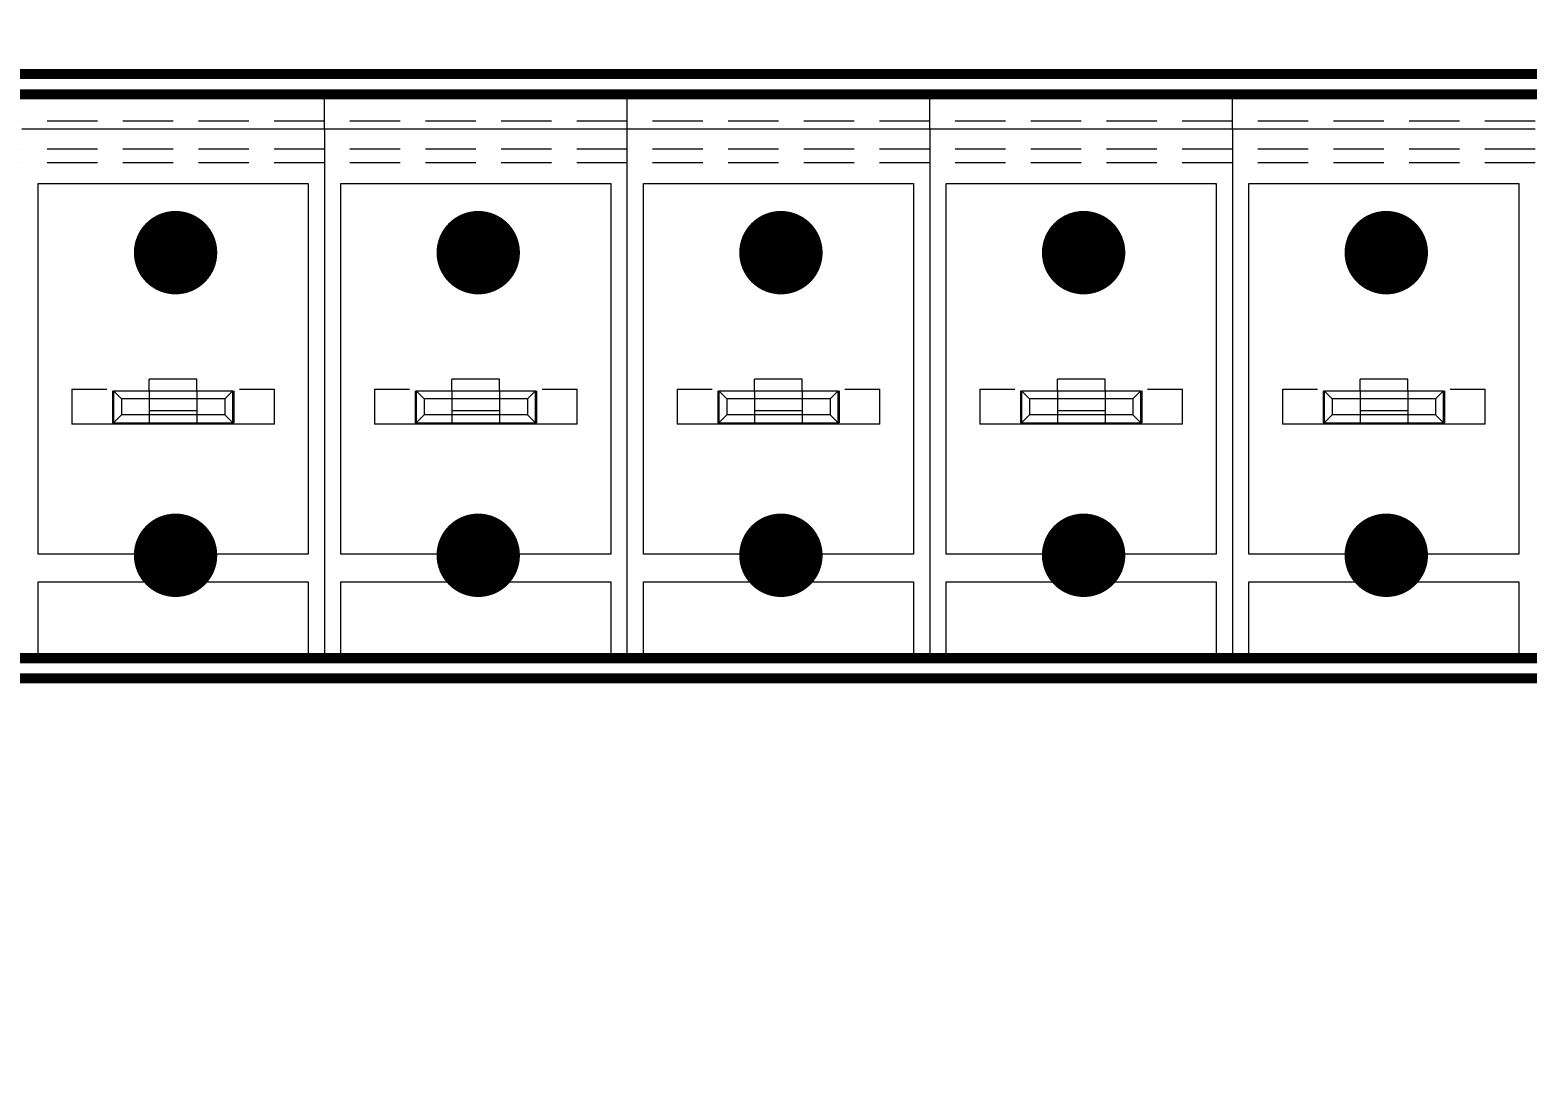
# Model space of a CAD drawing. Header units: millimetres. Extents: x 5 to 1395, y 5 to 415.
# Drawn here: x 1016.79 to 1054.48, y 256.67 to 283.19 of the extents above; entities that cross this region are included whole.
import ezdxf

# ---------------------------------------------------------------- set-up
doc = ezdxf.new("R2010")
doc.units = ezdxf.units.MM
doc.header["$PDSIZE"] = -1
doc.linetypes.add('HIDDEN', pattern=[1.905, 1.27, -0.635])
for name, color, linetype in [('DRIL_PLTE_THRU_01', 16, 'Continuous'), ('DRIL_PLTE_THRU_02', 146, 'Continuous'), ('DRIL_PLTE_THRU_03', 56, 'Continuous'), ('DRIL_PLTE_THRU_04', 216, 'Continuous'), ('DRIL_PLTE_THRU_05', 34, 'Continuous'), ('DRIL_PLTE_THRU_06', 96, 'Continuous'), ('DRIL_PLTE_THRU_07', 171, 'Continuous'), ('DRIL_PLTE_THRU_08', 176, 'Continuous'), ('DRIL_SYMBOL', 2, 'Continuous'), ('PADS_BOT', 5, 'Continuous'), ('PADS_INNER', 1, 'Continuous'), ('PADS_TOP', 1, 'Continuous'), ('PART_TOP_2DLINE_26', 5, 'Continuous'), ('PART_TOP_2DLINE_27', 5, 'Continuous')]:
    doc.layers.add(name, color=color, linetype=linetype)
doc.dimstyles.new('ISO-25', dxfattribs={"dimtxt": 2.5, "dimasz": 2.5, "dimexe": 1.25, "dimexo": 0.625, "dimtad": 1, "dimtxsty": 'Standard', "dimcen": 2.5, "dimadec": 0, "dimazin": 0, "dimtfac": 1, "dimtmove": 0, "dimatfit": 3, "dimfxl": 0, "dimarcsym": 0})

# ---------------------------------------------------------------- blocks, each defined once
blk = doc.blocks.new('PART_BODY_TOP_13')
at = {"layer": 'PART_TOP_2DLINE_26', "const_width": 0.254}
blk.add_lwpolyline([(53.6702, -8.4836), (-54.0258, -8.4836), (-54.0258, 6.731), (53.6702, 6.731)], close=True, dxfattribs=at)
at = {"layer": 'PART_TOP_2DLINE_27', "const_width": 0.254}
blk.add_lwpolyline([(53.1622, -7.9756), (-53.5178, -7.9756), (-53.5178, 6.223), (53.1622, 6.223)], close=True, dxfattribs=at)
blk = doc.blocks.new('DRIL_SYMBOL_1$6')
at = {"layer": 'DRIL_SYMBOL', "const_width": 0.0508}
for points in [[(-0.254, 0), (0.254, 0)], [(0, -0.254), (0, 0.254)]]:
    blk.add_lwpolyline(points, dxfattribs=at)
blk = doc.blocks.new('DRIL_HOLE_1$6')
at = {"const_width": 0.8}
blk.add_lwpolyline([(-0.4, 0, 1), (0.4, 0, 1)], format="xyb", close=True, dxfattribs=at)
blk.add_blockref('DRIL_SYMBOL_1$6', (0, 0))
blk = doc.blocks.new('PAD_16')
at = {"const_width": 1.05}
blk.add_lwpolyline([(0, -0.525, 1), (0, 0.525, 1)], format="xyb", close=True, dxfattribs=at)
blk = doc.blocks.new('STK_TOP_89')
at = {"layer": 'DRIL_PLTE_THRU_01'}
blk.add_blockref('DRIL_HOLE_1$6', (0, 0), dxfattribs=at)
at = {"layer": 'DRIL_PLTE_THRU_02'}
blk.add_blockref('DRIL_HOLE_1$6', (0, 0), dxfattribs=at)
at = {"layer": 'DRIL_PLTE_THRU_03'}
blk.add_blockref('DRIL_HOLE_1$6', (0, 0), dxfattribs=at)
at = {"layer": 'DRIL_PLTE_THRU_04'}
blk.add_blockref('DRIL_HOLE_1$6', (0, 0), dxfattribs=at)
at = {"layer": 'DRIL_PLTE_THRU_05'}
blk.add_blockref('DRIL_HOLE_1$6', (0, 0), dxfattribs=at)
at = {"layer": 'DRIL_PLTE_THRU_06'}
blk.add_blockref('DRIL_HOLE_1$6', (0, 0), dxfattribs=at)
at = {"layer": 'DRIL_PLTE_THRU_07'}
blk.add_blockref('DRIL_HOLE_1$6', (0, 0), dxfattribs=at)
at = {"layer": 'DRIL_PLTE_THRU_08'}
blk.add_blockref('DRIL_HOLE_1$6', (0, 0), dxfattribs=at)
at = {"layer": 'PADS_BOT'}
blk.add_blockref('PAD_16', (0, 0), dxfattribs=at)
at = {"layer": 'PADS_INNER'}
blk.add_blockref('PAD_16', (0, 0), dxfattribs=at)
at = {"layer": 'PADS_TOP'}
blk.add_blockref('PAD_16', (0, 0), dxfattribs=at)
blk = doc.blocks.new('SYM_TOP_15')
for name, p in [('PART_BODY_TOP_13', (0, 0)), ('STK_TOP_89', (-34.4678, 3.6322)), ('STK_TOP_89', (-26.8478, 3.6322)), ('STK_TOP_89', (-19.2278, 3.6322)), ('STK_TOP_89', (-11.6078, 3.6322)), ('STK_TOP_89', (-3.9878, 3.6322)), ('STK_TOP_89', (-34.4678, -3.9878)), ('STK_TOP_89', (-26.8478, -3.9878)), ('STK_TOP_89', (-19.2278, -3.9878)), ('STK_TOP_89', (-11.6078, -3.9878)), ('STK_TOP_89', (-3.9878, -3.9878))]:
    blk.add_blockref(name, p)
blk = doc.blocks.new('PART_TOP_100')
blk.add_blockref('SYM_TOP_15', (0, 0))
blk = doc.blocks.new('q')
at = {"rotation": 180}
blk.add_blockref('PART_TOP_100', (1016.468, 273.592), dxfattribs=at)
blk = doc.blocks.new('*D231')
at = {"color": 0, "lineweight": -2}
for p, q in [((969.595, 286.609), (969.595, 323.77)), ((1257.145, 181.679), (1257.145, 323.77)), ((1253.843, 322.77), (972.897, 322.77))]:
    blk.add_line(p, q, dxfattribs=at)
at = {"color": 0}
for points in [[(972.897, 323.321), (972.897, 322.22), (969.595, 322.77)], [(1253.843, 323.321), (1253.843, 322.22), (1257.145, 322.77)]]:
    blk.add_solid(points, dxfattribs=at)
at = {"layer": 'Defpoints', "color": 0}
for p in [(969.595, 322.77), (969.595, 285.609), (1257.145, 180.679)]:
    blk.add_point(p, dxfattribs=at)
at = {"color": 0, "insert": (1113.37, 326.336), "char_height": 3.5, "attachment_point": 5}
blk.add_mtext('287,550', dxfattribs=at)

msp = doc.modelspace()

# ---------------------------------------------------------------- linework, layer by layer
at = {"color": 7, "linetype": 'Continuous', "lineweight": 15}
for p, q in [((1016.5848, 281.5888), (1024.2048, 281.5888)), ((1024.2048, 281.5888), (1031.8248, 281.5888)), ((1024.2048, 280.6888), (1024.2048, 281.5888)), ((1031.8248, 280.6888), (1031.8248, 281.5888)), ((1031.8248, 281.5888), (1039.4448, 281.5888)), ((1039.4448, 281.5888), (1047.0648, 281.5888)), ((1039.4448, 280.6888), (1039.4448, 281.5888)), ((1047.0648, 281.5888), (1054.6848, 281.5888)), ((1047.0648, 280.6888), (1047.0648, 281.5888)), ((1024.2048, 280.6888), (1016.5848, 280.6888)), ((1031.8248, 280.6888), (1024.2048, 280.6888)), ((1024.2048, 280.6888), (1024.2048, 267.3888)), ((1031.8248, 267.3888), (1031.8248, 280.6888)), ((1039.4448, 280.6888), (1031.8248, 280.6888)), ((1047.0648, 280.6888), (1039.4448, 280.6888)), ((1039.4448, 280.6888), (1039.4448, 267.3888)), ((1054.6848, 280.6888), (1047.0648, 280.6888)), ((1047.0648, 280.6888), (1047.0648, 267.3888)), ((1016.9948, 269.9888), (1016.9948, 279.3188)), ((1016.9948, 279.3188), (1023.7948, 279.3188)), ((1023.7948, 279.3188), (1023.7948, 269.9888)), ((1024.6148, 279.3188), (1031.4148, 279.3188)), ((1024.6148, 269.9888), (1024.6148, 279.3188)), ((1031.4148, 279.3188), (1031.4148, 269.9888)), ((1032.2348, 279.3188), (1039.0348, 279.3188)), ((1032.2348, 269.9888), (1032.2348, 279.3188)), ((1039.0348, 279.3188), (1039.0348, 269.9888)), ((1039.8548, 269.9888), (1039.8548, 279.3188)), ((1039.8548, 279.3188), (1046.6548, 279.3188)), ((1046.6548, 279.3188), (1046.6548, 269.9888)), ((1047.4748, 279.3188), (1054.2748, 279.3188)), ((1047.4748, 269.9888), (1047.4748, 279.3188)), ((1054.2748, 279.3188), (1054.2748, 269.9888)), ((1020.9948, 274.398), (1019.7948, 274.398)), ((1019.7948, 274.0988), (1019.7948, 274.398)), ((1020.9948, 274.0988), (1020.9948, 274.398)), ((1028.6148, 274.398), (1027.4148, 274.398)), ((1027.4148, 274.0988), (1027.4148, 274.398)), ((1028.6148, 274.0988), (1028.6148, 274.398)), ((1036.2348, 274.398), (1035.0348, 274.398)), ((1035.0348, 274.0988), (1035.0348, 274.398)), ((1036.2348, 274.0988), (1036.2348, 274.398)), ((1043.8548, 274.398), (1042.6548, 274.398)), ((1042.6548, 274.0988), (1042.6548, 274.398)), ((1043.8548, 274.0988), (1043.8548, 274.398)), ((1051.4748, 274.398), (1050.2748, 274.398)), ((1050.2748, 274.0988), (1050.2748, 274.398)), ((1051.4748, 274.0988), (1051.4748, 274.398)), ((1017.8448, 274.1388), (1018.7244, 274.1388)), ((1017.8448, 274.1388), (1017.8448, 273.2588)), ((1018.8648, 274.0988), (1018.8648, 273.2988)), ((1019.0948, 273.8988), (1018.8948, 274.0988)), ((1018.8948, 274.0988), (1021.8948, 274.0988)), ((1018.8948, 274.0988), (1018.8948, 273.2988)), ((1021.8948, 274.0988), (1021.6948, 273.8988)), ((1021.8948, 273.2988), (1021.8948, 274.0988)), ((1021.9248, 274.0988), (1021.9248, 273.2988)), ((1022.0652, 274.1388), (1022.9448, 274.1388)), ((1022.9448, 273.2588), (1022.9448, 274.1388)), ((1025.4648, 274.1388), (1025.4648, 273.2588)), ((1025.4648, 274.1388), (1026.3444, 274.1388)), ((1026.4848, 274.0988), (1026.4848, 273.2988)), ((1026.7148, 273.8988), (1026.5148, 274.0988)), ((1026.5148, 274.0988), (1029.5148, 274.0988)), ((1026.5148, 274.0988), (1026.5148, 273.2988)), ((1029.5148, 274.0988), (1029.3148, 273.8988)), ((1029.5148, 273.2988), (1029.5148, 274.0988)), ((1029.5448, 274.0988), (1029.5448, 273.2988)), ((1029.6852, 274.1388), (1030.5648, 274.1388)), ((1030.5648, 273.2588), (1030.5648, 274.1388)), ((1033.0848, 274.1388), (1033.9644, 274.1388)), ((1033.0848, 274.1388), (1033.0848, 273.2588)), ((1034.1048, 274.0988), (1034.1048, 273.2988)), ((1034.3348, 273.8988), (1034.1348, 274.0988)), ((1034.1348, 274.0988), (1037.1348, 274.0988)), ((1034.1348, 274.0988), (1034.1348, 273.2988)), ((1037.1348, 274.0988), (1036.9348, 273.8988)), ((1037.1348, 273.2988), (1037.1348, 274.0988)), ((1037.1648, 274.0988), (1037.1648, 273.2988)), ((1037.3052, 274.1388), (1038.1848, 274.1388)), ((1038.1848, 273.2588), (1038.1848, 274.1388)), ((1040.7048, 274.1388), (1040.7048, 273.2588)), ((1040.7048, 274.1388), (1041.5844, 274.1388)), ((1041.7248, 274.0988), (1041.7248, 273.2988)), ((1041.9548, 273.8988), (1041.7548, 274.0988)), ((1041.7548, 274.0988), (1044.7548, 274.0988)), ((1041.7548, 274.0988), (1041.7548, 273.2988)), ((1044.7548, 274.0988), (1044.5548, 273.8988)), ((1044.7548, 273.2988), (1044.7548, 274.0988)), ((1044.7848, 274.0988), (1044.7848, 273.2988)), ((1044.9252, 274.1388), (1045.8048, 274.1388)), ((1045.8048, 273.2588), (1045.8048, 274.1388)), ((1048.3248, 274.1388), (1049.2044, 274.1388)), ((1048.3248, 274.1388), (1048.3248, 273.2588)), ((1049.3448, 274.0988), (1049.3448, 273.2988)), ((1049.5748, 273.8988), (1049.3748, 274.0988)), ((1049.3748, 274.0988), (1052.3748, 274.0988)), ((1049.3748, 274.0988), (1049.3748, 273.2988)), ((1052.3748, 274.0988), (1052.1748, 273.8988)), ((1052.3748, 273.2988), (1052.3748, 274.0988)), ((1052.4048, 274.0988), (1052.4048, 273.2988)), ((1052.5452, 274.1388), (1053.4248, 274.1388)), ((1053.4248, 273.2588), (1053.4248, 274.1388)), ((1021.6948, 273.8988), (1019.0948, 273.8988)), ((1019.0948, 273.8988), (1019.0948, 273.4988)), ((1021.6948, 273.8988), (1021.6948, 273.4988)), ((1029.3148, 273.8988), (1026.7148, 273.8988)), ((1026.7148, 273.8988), (1026.7148, 273.4988)), ((1029.3148, 273.8988), (1029.3148, 273.4988)), ((1036.9348, 273.8988), (1034.3348, 273.8988)), ((1034.3348, 273.8988), (1034.3348, 273.4988)), ((1036.9348, 273.8988), (1036.9348, 273.4988)), ((1044.5548, 273.8988), (1041.9548, 273.8988)), ((1041.9548, 273.8988), (1041.9548, 273.4988)), ((1044.5548, 273.8988), (1044.5548, 273.4988)), ((1052.1748, 273.8988), (1049.5748, 273.8988)), ((1049.5748, 273.8988), (1049.5748, 273.4988)), ((1052.1748, 273.8988), (1052.1748, 273.4988)), ((1022.9448, 273.2588), (1017.8448, 273.2588)), ((1018.8648, 273.2988), (1018.8948, 273.2988)), ((1019.0948, 273.4988), (1018.8948, 273.2988)), ((1018.8948, 273.2988), (1021.8948, 273.2988)), ((1021.6948, 273.4988), (1019.0948, 273.4988)), ((1021.8948, 273.2988), (1021.6948, 273.4988)), ((1021.8948, 273.2988), (1021.9248, 273.2988)), ((1030.5648, 273.2588), (1025.4648, 273.2588)), ((1026.4848, 273.2988), (1026.5148, 273.2988)), ((1026.7148, 273.4988), (1026.5148, 273.2988)), ((1026.5148, 273.2988), (1029.5148, 273.2988)), ((1029.3148, 273.4988), (1026.7148, 273.4988)), ((1029.5148, 273.2988), (1029.3148, 273.4988)), ((1029.5148, 273.2988), (1029.5448, 273.2988)), ((1038.1848, 273.2588), (1033.0848, 273.2588)), ((1034.1048, 273.2988), (1034.1348, 273.2988)), ((1034.3348, 273.4988), (1034.1348, 273.2988)), ((1034.1348, 273.2988), (1037.1348, 273.2988)), ((1036.9348, 273.4988), (1034.3348, 273.4988)), ((1037.1348, 273.2988), (1036.9348, 273.4988)), ((1037.1348, 273.2988), (1037.1648, 273.2988)), ((1045.8048, 273.2588), (1040.7048, 273.2588)), ((1041.7248, 273.2988), (1041.7548, 273.2988)), ((1041.9548, 273.4988), (1041.7548, 273.2988)), ((1041.7548, 273.2988), (1044.7548, 273.2988)), ((1044.5548, 273.4988), (1041.9548, 273.4988)), ((1044.7548, 273.2988), (1044.5548, 273.4988)), ((1044.7548, 273.2988), (1044.7848, 273.2988)), ((1053.4248, 273.2588), (1048.3248, 273.2588)), ((1049.3448, 273.2988), (1049.3748, 273.2988)), ((1049.5748, 273.4988), (1049.3748, 273.2988)), ((1049.3748, 273.2988), (1052.3748, 273.2988)), ((1052.1748, 273.4988), (1049.5748, 273.4988)), ((1052.3748, 273.2988), (1052.1748, 273.4988)), ((1052.3748, 273.2988), (1052.4048, 273.2988)), ((1023.7948, 269.9888), (1016.9948, 269.9888)), ((1031.4148, 269.9888), (1024.6148, 269.9888)), ((1039.0348, 269.9888), (1032.2348, 269.9888)), ((1046.6548, 269.9888), (1039.8548, 269.9888)), ((1054.2748, 269.9888), (1047.4748, 269.9888)), ((1016.9948, 269.2888), (1023.7948, 269.2888)), ((1016.9948, 267.3888), (1016.9948, 269.2888)), ((1023.7948, 269.2888), (1023.7948, 267.3888)), ((1024.6148, 267.3888), (1024.6148, 269.2888)), ((1024.6148, 269.2888), (1031.4148, 269.2888)), ((1031.4148, 269.2888), (1031.4148, 267.3888)), ((1032.2348, 269.2888), (1039.0348, 269.2888)), ((1032.2348, 267.3888), (1032.2348, 269.2888)), ((1039.0348, 269.2888), (1039.0348, 267.3888)), ((1039.8548, 267.3888), (1039.8548, 269.2888)), ((1039.8548, 269.2888), (1046.6548, 269.2888)), ((1046.6548, 269.2888), (1046.6548, 267.3888)), ((1047.4748, 269.2888), (1054.2748, 269.2888)), ((1047.4748, 267.3888), (1047.4748, 269.2888)), ((1054.2748, 269.2888), (1054.2748, 267.3888)), ((1016.5848, 267.3888), (1016.9948, 267.3888)), ((1023.7948, 267.3888), (1016.9948, 267.3888)), ((1023.7948, 267.3888), (1024.2048, 267.3888)), ((1024.2048, 267.3888), (1024.6148, 267.3888)), ((1031.4148, 267.3888), (1024.6148, 267.3888)), ((1031.4148, 267.3888), (1031.8248, 267.3888)), ((1031.8248, 267.3888), (1032.2348, 267.3888)), ((1039.0348, 267.3888), (1032.2348, 267.3888)), ((1039.0348, 267.3888), (1039.4448, 267.3888)), ((1039.4448, 267.3888), (1039.8548, 267.3888)), ((1046.6548, 267.3888), (1039.8548, 267.3888)), ((1046.6548, 267.3888), (1047.0648, 267.3888)), ((1047.0648, 267.3888), (1047.4748, 267.3888)), ((1054.2748, 267.3888), (1047.4748, 267.3888)), ((1054.2748, 267.3888), (1054.6848, 267.3888))]:
    msp.add_line(p, q, dxfattribs=at)
at = {"color": 7, "linetype": 'HIDDEN', "lineweight": 0}
for p, q in [((1024.2048, 280.8888), (1016.5848, 280.8888)), ((1031.8248, 280.8888), (1024.2048, 280.8888)), ((1039.4448, 280.8888), (1031.8248, 280.8888)), ((1047.0648, 280.8888), (1039.4448, 280.8888)), ((1054.6848, 280.8888), (1047.0648, 280.8888)), ((1024.2048, 280.1888), (1016.5848, 280.1888)), ((1031.8248, 280.1888), (1024.2048, 280.1888)), ((1039.4448, 280.1888), (1031.8248, 280.1888)), ((1047.0648, 280.1888), (1039.4448, 280.1888)), ((1054.6848, 280.1888), (1047.0648, 280.1888)), ((1024.2048, 279.8388), (1016.5848, 279.8388)), ((1031.8248, 279.8388), (1024.2048, 279.8388)), ((1039.4448, 279.8388), (1031.8248, 279.8388)), ((1047.0648, 279.8388), (1039.4448, 279.8388)), ((1054.6848, 279.8388), (1047.0648, 279.8388)), ((1020.1671, 278.1895), (1019.85, 277.294)), ((1020.1671, 278.1895), (1020.9212, 277.9224)), ((1027.7871, 278.1895), (1027.47, 277.294)), ((1027.7871, 278.1895), (1028.5412, 277.9224)), ((1035.4071, 278.1895), (1035.09, 277.294)), ((1035.4071, 278.1895), (1036.1612, 277.9224)), ((1043.0271, 278.1895), (1042.71, 277.294)), ((1043.0271, 278.1895), (1043.7812, 277.9224)), ((1050.6471, 278.1895), (1050.33, 277.294)), ((1050.6471, 278.1895), (1051.4012, 277.9224)), ((1020.6041, 277.0269), (1020.9212, 277.9224)), ((1028.2241, 277.0269), (1028.5412, 277.9224)), ((1035.8441, 277.0269), (1036.1612, 277.9224)), ((1043.4641, 277.0269), (1043.7812, 277.9224)), ((1051.0841, 277.0269), (1051.4012, 277.9224)), ((1019.85, 277.294), (1020.6041, 277.0269)), ((1027.47, 277.294), (1028.2241, 277.0269)), ((1035.09, 277.294), (1035.8441, 277.0269)), ((1042.71, 277.294), (1043.4641, 277.0269)), ((1050.33, 277.294), (1051.0841, 277.0269)), ((1019.7948, 274.0988), (1019.7948, 273.2988)), ((1020.9948, 274.0988), (1020.9948, 273.2988)), ((1027.4148, 274.0988), (1027.4148, 273.2988)), ((1028.6148, 274.0988), (1028.6148, 273.2988)), ((1035.0348, 274.0988), (1035.0348, 273.2988)), ((1036.2348, 274.0988), (1036.2348, 273.2988)), ((1042.6548, 274.0988), (1042.6548, 273.2988)), ((1043.8548, 274.0988), (1043.8548, 273.2988)), ((1050.2748, 274.0988), (1050.2748, 273.2988)), ((1051.4748, 274.0988), (1051.4748, 273.2988)), ((1020.9948, 273.5988), (1019.7948, 273.5988)), ((1028.6148, 273.5988), (1027.4148, 273.5988)), ((1036.2348, 273.5988), (1035.0348, 273.5988)), ((1043.8548, 273.5988), (1042.6548, 273.5988)), ((1051.4748, 273.5988), (1050.2748, 273.5988)), ((1019.85, 270.3036), (1020.6041, 270.5706)), ((1019.85, 270.3036), (1020.1671, 269.4081)), ((1020.9212, 269.6751), (1020.6041, 270.5706)), ((1027.47, 270.3036), (1028.2241, 270.5706)), ((1027.47, 270.3036), (1027.7871, 269.4081)), ((1028.5412, 269.6751), (1028.2241, 270.5706)), ((1035.09, 270.3036), (1035.8441, 270.5706)), ((1035.09, 270.3036), (1035.4071, 269.4081)), ((1036.1612, 269.6751), (1035.8441, 270.5706)), ((1042.71, 270.3036), (1043.4641, 270.5706)), ((1042.71, 270.3036), (1043.0271, 269.4081)), ((1043.7812, 269.6751), (1043.4641, 270.5706)), ((1050.33, 270.3036), (1051.0841, 270.5706)), ((1050.33, 270.3036), (1050.6471, 269.4081)), ((1051.4012, 269.6751), (1051.0841, 270.5706)), ((1020.1671, 269.4081), (1020.9212, 269.6751)), ((1027.7871, 269.4081), (1028.5412, 269.6751)), ((1035.4071, 269.4081), (1036.1612, 269.6751)), ((1043.0271, 269.4081), (1043.7812, 269.6751)), ((1050.6471, 269.4081), (1051.4012, 269.6751))]:
    msp.add_line(p, q, dxfattribs=at)
at = {"color": 7, "linetype": 'HIDDEN', "lineweight": 0, "flags": 128}
for points in [[(1019.7948, 274.0988), (1019.7948, 274.0988)], [(1020.9948, 274.0988), (1020.9948, 274.0988)], [(1021.8948, 274.0988), (1021.8948, 274.0988)], [(1027.4148, 274.0988), (1027.4148, 274.0988)], [(1028.6148, 274.0988), (1028.6148, 274.0988)], [(1029.5148, 274.0988), (1029.5148, 274.0988)], [(1035.0348, 274.0988), (1035.0348, 274.0988)], [(1036.2348, 274.0988), (1036.2348, 274.0988)], [(1037.1348, 274.0988), (1037.1348, 274.0988)], [(1042.6548, 274.0988), (1042.6548, 274.0988)], [(1043.8548, 274.0988), (1043.8548, 274.0988)], [(1044.7548, 274.0988), (1044.7548, 274.0988)], [(1050.2748, 274.0988), (1050.2748, 274.0988)], [(1051.4748, 274.0988), (1051.4748, 274.0988)], [(1052.3748, 274.0988), (1052.3748, 274.0988)]]:
    msp.add_lwpolyline(points, dxfattribs=at)

# ---------------------------------------------------------------- block references
msp.add_blockref('q', (0, 0))

# ---------------------------------------------------------------- dimensions: what is measured, and where the dimension line sits
dim = msp.add_linear_dim(base=(969.5948, 322.7702), p1=(1257.1448, 180.6788), p2=(969.5948, 285.6088), dimstyle='ISO-25', override={"dimtxt": 3.5, "dimasz": 3.302, "dimexe": 1, "dimexo": 1, "dimgap": 1.524, "dimtih": 1, "dimtoh": 1, "dimdec": 3, "dimzin": 0, "dimadec": 2, "dimtdec": 3, "dimtzin": 0})
dim.commit()
dim.dimension.update_dxf_attribs({"geometry": '*D231', "text_midpoint": (1113.3698, 326.3359)})

doc.saveas('drawing.dxf')
